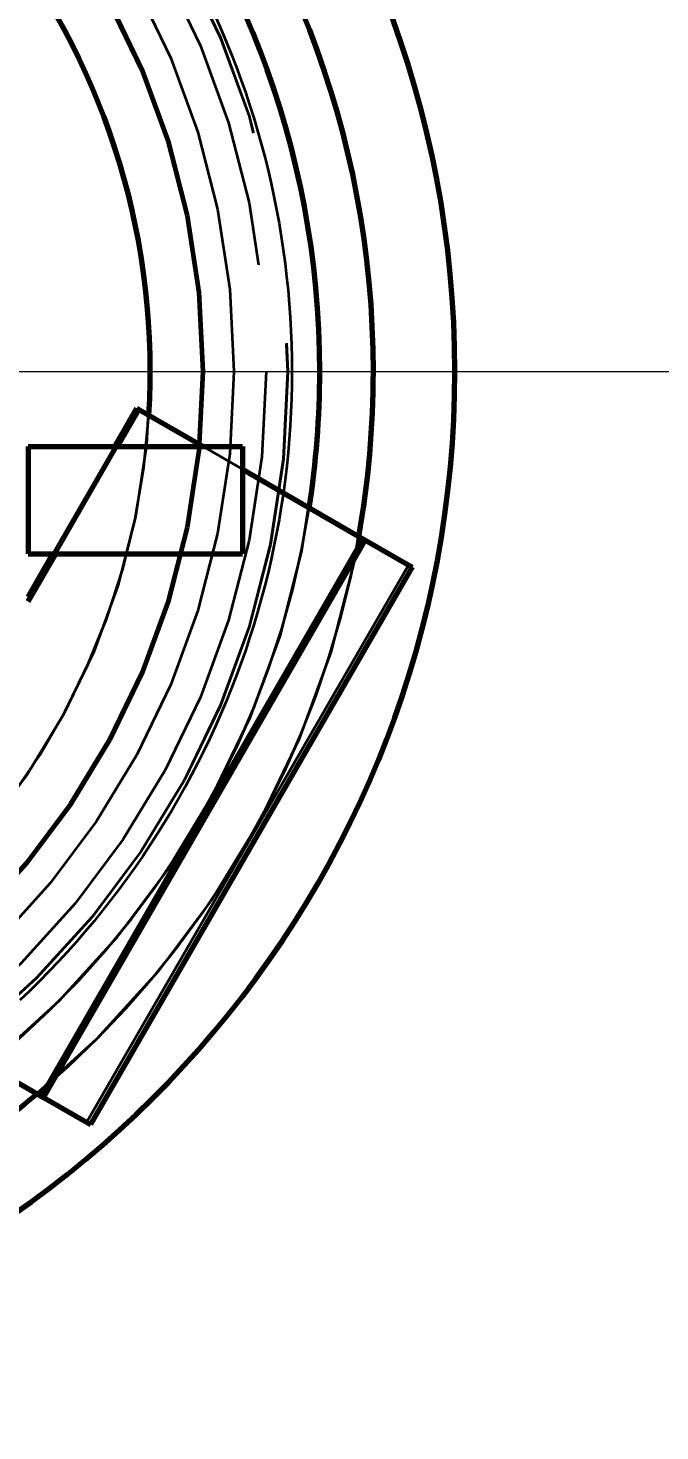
# Model space of a CAD drawing. Header units: millimetres. Extents: x 0 to 2382, y 0 to 420.
# Drawn here: x 159.29 to 162.24, y 128.15 to 134.69 of the extents above; entities that cross this region are included whole.
import ezdxf

# ---------------------------------------------------------------- set-up
doc = ezdxf.new("R2010")
doc.units = ezdxf.units.MM
doc.linetypes.add('IRAM-E-TRAZOS', pattern=[5, 4, -1])
doc.linetypes.add('IRAM-F-TRAZO-PUNTO', pattern=[20, 15, -2, 1, -2])
for name, color, linetype, lineweight in [('01-VISIBLE', 7, 'CONTINUOUS', 70), ('02-OCULTA', 4, 'IRAM-E-TRAZOS', 35), ('03-EJE', 1, 'IRAM-F-TRAZO-PUNTO', 18), ('04-COTA', 3, 'CONTINUOUS', 18)]:
    doc.layers.add(name, color=color, linetype=linetype, lineweight=lineweight)
doc.styles.add('ISO3098', font='isocpeur.ttf')
doc.dimstyles.new('FLAMA-IRAM', dxfattribs={"dimtxt": 3.5, "dimasz": 3.5, "dimexe": 2, "dimexo": 1.5, "dimgap": 1, "dimtad": 1, "dimdec": 1, "dimtxsty": 'ISO3098', "dimblk": 'IRAM_FLECHA', "dimblk1": 'IRAM_FLECHA', "dimblk2": 'IRAM_FLECHA', "dimcen": 2.5, "dimclrd": 256, "dimclre": 256, "dimclrt": 256, "dimazin": 3, "dimtfac": 1, "dimtmove": 0, "dimatfit": 3, "dimlwd": 18, "dimlwe": 18})

# ---------------------------------------------------------------- blocks, each defined once
blk = doc.blocks.new('IRAM_FLECHA')
blk.add_solid([(0, 0), (-1, 0.125), (-1, -0.125)])

msp = doc.modelspace()

# ---------------------------------------------------------------- linework, layer by layer
at = {"layer": '01-VISIBLE'}
for p, q in [((159.6948, 132.7375), (159.7976, 132.9157)), ((159.7075, 132.7375), (159.8072, 132.9102)), ((159.7976, 132.9157), (159.8072, 132.9102)), ((159.8072, 132.9102), (160.1062, 132.7375)), ((159.29, 132.7375), (160.29, 132.7375)), ((160.29, 132.6314), (160.8621, 132.3011)), ((159.29, 132.0144), (159.4188, 132.2375)), ((159.29, 132.0364), (159.4061, 132.2375)), ((159.29, 132.2375), (160.29, 132.2375)), ((159.3621, 129.703), (160.8621, 132.3011)), ((160.8621, 132.3011), (161.0804, 132.175)), ((161.0804, 132.175), (159.5804, 129.577)), ((158.85, 129.9987), (159.3621, 129.703)), ((159.3621, 129.703), (159.5804, 129.577))]:
    msp.add_line(p, q, dxfattribs=at)
for points in [[(159.29, 132.7375), (159.29, 132.6958), (159.29, 132.6542), (159.29, 132.6125), (159.29, 132.5708), (159.29, 132.5292), (159.29, 132.4875)], [(160.29, 132.7375), (160.29, 132.6958), (160.29, 132.6542), (160.29, 132.6125), (160.29, 132.5708), (160.29, 132.5292), (160.29, 132.4875)], [(159.29, 132.4875), (159.29, 132.4458), (159.29, 132.4042), (159.29, 132.3625), (159.29, 132.3208), (159.29, 132.2792), (159.29, 132.2375)], [(160.29, 132.4875), (160.29, 132.4458), (160.29, 132.4042), (160.29, 132.3625), (160.29, 132.3208), (160.29, 132.2792), (160.29, 132.2375)]]:
    msp.add_lwpolyline(points, dxfattribs=at)
for radius, start, end in [(19.6425, 0.92197, 133.7952), (19.5, 0, 133.9572), (4.78, 0, 83.99573), (4.4, 0, 83.47502), (4.15, 0, 83.08008), (3.36, 0, 81.44206), (4.78, -165.46058, 0), (3.36, -3.48523, 0), (4.15, -8.81099, 0), (4.4, -10.06773, 0), (4.4, -57.71772, -49.93227)]:
    msp.add_arc((156.5, 133.0875), radius, start, end, dxfattribs=at)
at = {"layer": '02-OCULTA'}
for p, q in [((160.8466, 132.31), (159.7976, 132.9157)), ((159.4061, 132.2375), (159.6948, 132.7375)), ((159.4188, 132.2375), (159.7075, 132.7375)), ((160.1062, 132.7375), (160.29, 132.6314)), ((159.3466, 129.712), (160.8466, 132.31)), ((161.0631, 132.185), (160.8466, 132.31)), ((159.5631, 129.587), (161.0631, 132.185)), ((161.0631, 132.185), (159.5631, 129.587)), ((161.0804, 132.175), (159.5804, 129.577)), ((161.0804, 132.175), (161.0631, 132.185)), ((159.3466, 129.712), (158.2976, 130.3176)), ((159.5631, 129.587), (159.3466, 129.712)), ((159.5804, 129.577), (159.5631, 129.587))]:
    msp.add_line(p, q, dxfattribs=at)
for points in [[(160.1638, 134.7418), (160.1894, 134.684), (160.214, 134.6259), (160.2377, 134.5674), (160.2605, 134.5085), (160.2823, 134.4492), (160.3033, 134.3897), (160.3232, 134.3298), (160.3423, 134.2695), (160.3604, 134.2091), (160.3775, 134.1483), (160.3937, 134.0872), (160.4089, 134.026), (160.4232, 133.9644), (160.4365, 133.9027), (160.4488, 133.8408), (160.4601, 133.7787), (160.4705, 133.7164), (160.4799, 133.6539), (160.4883, 133.5913), (160.4957, 133.5286), (160.5022, 133.4658), (160.5076, 133.4029), (160.5121, 133.3399), (160.5155, 133.2769), (160.518, 133.2138), (160.5195, 133.1506), (160.52, 133.0875)], [(160.52, 133.0875), (160.5197, 133.0244), (160.5183, 132.9612), (160.5159, 132.8981), (160.5125, 132.8351), (160.5081, 132.7721), (160.5026, 132.7092), (160.4962, 132.6464), (160.4887, 132.5836), (160.4803, 132.5211), (160.4709, 132.4586), (160.4604, 132.3964), (160.449, 132.3342), (160.4367, 132.2723), (160.4233, 132.2106), (160.409, 132.1491), (160.3937, 132.0878), (160.3775, 132.0268), (160.3603, 131.966), (160.3422, 131.9056), (160.3231, 131.8454), (160.3031, 131.7855), (160.2821, 131.7259), (160.2603, 131.6667), (160.2375, 131.6078), (160.2137, 131.5493), (160.1891, 131.4911), (160.1636, 131.4334), (160.1371, 131.376), (160.1098, 131.3191), (160.0816, 131.2626), (160.0525, 131.2066), (160.0225, 131.151), (159.9917, 131.0959), (159.96, 131.0413), (159.9274, 130.9872), (159.894, 130.9336), (159.8598, 130.8805), (159.8248, 130.828), (159.7889, 130.776), (159.7522, 130.7246), (159.7147, 130.6738), (159.6764, 130.6236), (159.6373, 130.574), (159.5975, 130.525), (159.5569, 130.4767), (159.5155, 130.429), (159.4734, 130.3819), (159.4305, 130.3355), (159.387, 130.2898), (159.3427, 130.2448), (159.2977, 130.2005), (159.252, 130.1569)], [(159.29, 132.2375), (159.29, 132.2875), (159.29, 132.3375), (159.29, 132.3875), (159.29, 132.4375), (159.29, 132.4875), (159.29, 132.5375), (159.29, 132.5875), (159.29, 132.6375), (159.29, 132.6875), (159.29, 132.7375)], [(160.29, 132.2375), (160.29, 132.2875), (160.29, 132.3375), (160.29, 132.3875), (160.29, 132.4375), (160.29, 132.4875), (160.29, 132.5375), (160.29, 132.5875), (160.29, 132.6375), (160.29, 132.6875), (160.29, 132.7375)]]:
    msp.add_lwpolyline(points, dxfattribs=at)
for radius in [19.6425, 19.5, 19.5, 19.5, 19.025, 19.025, 19.025, 19.025, 19.025, 19.025, 19.025, 19.025, 18.55, 18.55, 18.55, 18.55, 4.4, 4.15, 4.001, 4.001, 4, 4, 3.9, 3.9, 3.75, 3.75, 3.61, 3.61, 3.6, 3.6, 3.36, 3.36, 3.36]:
    msp.add_circle((156.5, 133.0875), radius, dxfattribs=at)
for radius, start, end in [(19.53, 162, 18), (19.53, 162, 18), (19.5, 162, 18), (19.5, 162, 18), (3.36, -134.37927, -3.48523), (4.15, -51.18901, -8.81099), (4.4, -49.93227, -10.06773)]:
    msp.add_arc((156.5, 133.0875), radius, start, end, dxfattribs=at)
at = {"layer": '03-EJE'}
for p, q in [((123, 133.0875), (190, 133.0875)), ((136.7, 133.0875), (176.3, 133.0875))]:
    msp.add_line(p, q, dxfattribs=at)

# ---------------------------------------------------------------- dimensions: what is measured, and where the dimension line sits
at = {"layer": '04-COTA'}
msp.add_linear_dim(base=(137, 80), p1=(137, 133.0875), p2=(176, 133.0875), dimstyle='FLAMA-IRAM', override={"dimlfac": 10, "dimpost": '%%c<>'}, dxfattribs=at).render()

doc.saveas('drawing.dxf')
